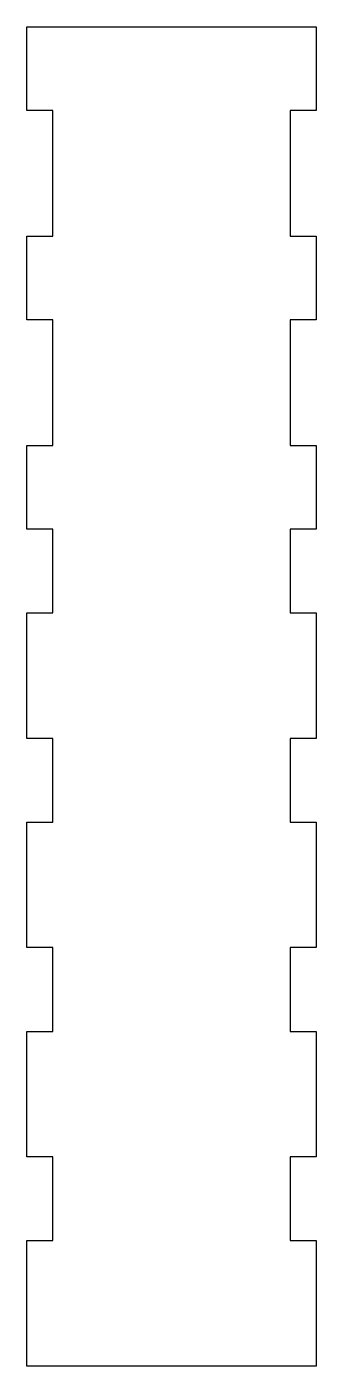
# Model space of a CAD drawing. Header units: millimetres. Extents: x -17 to 17, y 69 to 229.
import ezdxf

# ---------------------------------------------------------------- set-up
doc = ezdxf.new("R2010")
doc.units = ezdxf.units.MM
doc.layers.get('0').update_dxf_attribs({"linetype": 'CONTINUOUS'})

msp = doc.modelspace()

# ---------------------------------------------------------------- linework, layer by layer
msp.add_lwpolyline([(17.35, 84), (17.35, 69), (-17.25, 69), (-17.25, 84), (-14.15, 84), (-14.15, 94), (-17.25, 94), (-17.25, 109), (-14.15, 109), (-14.15, 119), (-17.25, 119), (-17.25, 134), (-14.15, 134), (-14.15, 144), (-17.25, 144), (-17.25, 159), (-14.15, 159), (-14.15, 169), (-17.25, 169), (-17.25, 179), (-14.15, 179), (-14.15, 194), (-17.25, 194), (-17.25, 204), (-14.15, 204), (-14.15, 219), (-17.25, 219), (-17.25, 229), (17.35, 229), (17.35, 219), (14.25, 219), (14.25, 204), (17.35, 204), (17.35, 194), (14.25, 194), (14.25, 179), (17.35, 179), (17.35, 169), (14.25, 169), (14.25, 159), (17.35, 159), (17.35, 144), (14.25, 144), (14.25, 134), (17.35, 134), (17.35, 119), (14.25, 119), (14.25, 109), (17.35, 109), (17.35, 94), (14.25, 94), (14.25, 84)], close=True)

doc.saveas('drawing.dxf')
